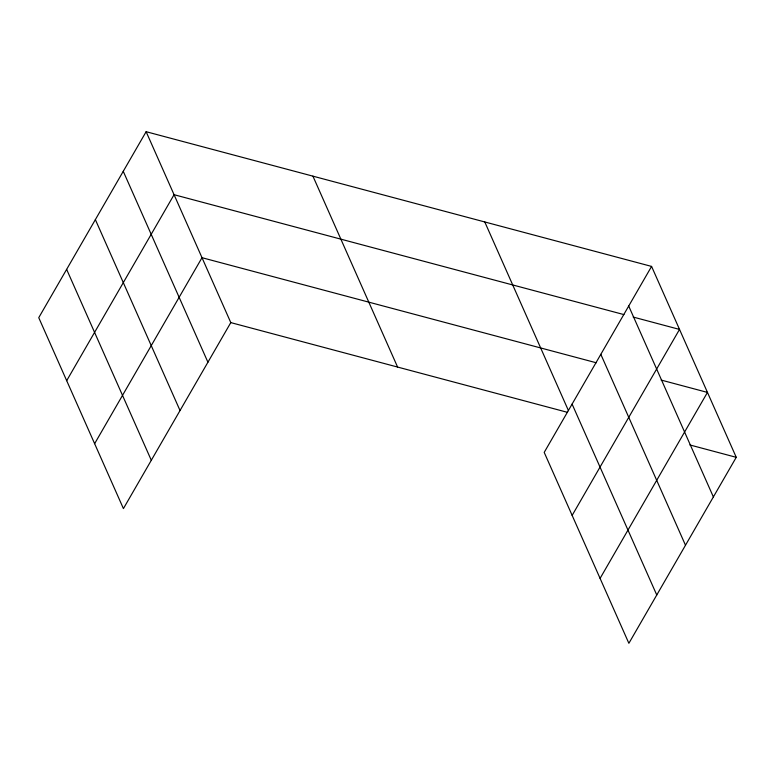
<?xml version="1.0" encoding="UTF-8"?>
<svg xmlns="http://www.w3.org/2000/svg" width="775" height="775" viewBox="0 0 775 775"><rect width="100%" height="100%" fill="white"/><g stroke="black" fill="none" stroke-linecap="round" stroke-linejoin="round"><path stroke-width="1.16" d="M146.126 131.702L38.75 317.682L123.419 508.584L230.795 322.603L146.126 131.702L651.581 266.416L736.25 457.318L628.874 643.298L544.205 452.397L651.581 266.416M66.689 380.68L174.065 194.699L623.923 314.592M94.628 443.678L202.004 257.697L596.266 362.768M572.144 515.394L679.52 329.414L633.185 317.062M600.083 578.392L707.459 392.412L661.133 380.06M230.795 322.603L567.126 412.242M689.915 444.966L736.25 457.318M628.709 306.028L713.378 496.93M600.819 354.33L685.488 545.232M572.095 404.095L656.764 594.997M484.782 221.96L568.472 410.663M312.926 176.157L397.594 367.059M123.254 171.323L207.923 362.225M95.364 219.625L180.032 410.527M66.64 269.39L151.309 460.292"/></g></svg>
